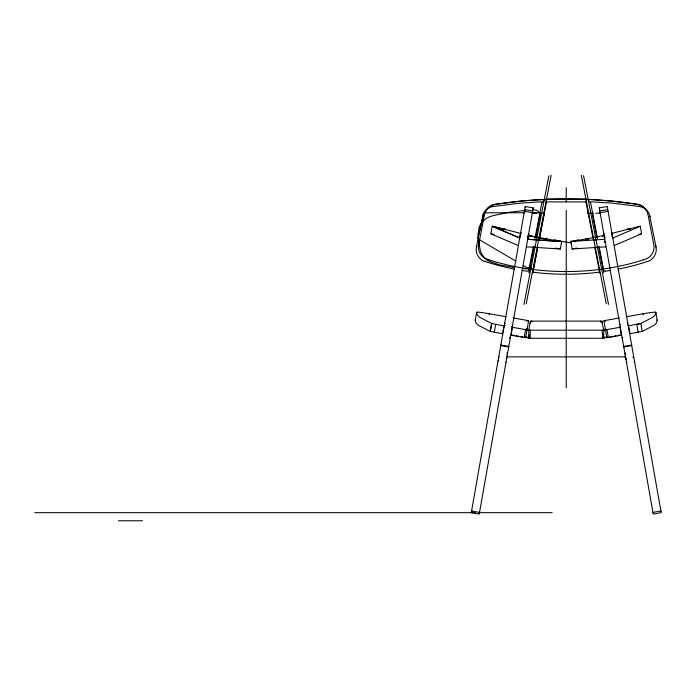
<?xml version="1.0" encoding="UTF-8"?>
<svg xmlns="http://www.w3.org/2000/svg" width="696" height="696" viewBox="0 0 696 696"><rect width="100%" height="100%" fill="white"/><g stroke="black" fill="none" stroke-linecap="round" stroke-linejoin="round"><path stroke-width="1.04" d="M507.045 356.1L507.462 356.456M559.306 241.529L528.151 239.32L528.125 237.171A1.488 0.487 10 0 0 527.925 236.91M533.049 268.665L533.049 271.649L533.78 272.31A253.327 238.737 0 0 0 598.69 272.258L599.421 271.649L599.421 268.665M519.808 237.954L520.173 235.779A1.488 0.487 10 0 1 520.26 235.683A1.488 0.487 10 0 0 520.095 235.822M534.937 238.467L541.871 202.666L541.514 201.805L519.808 203.18L492.829 206.564M476.751 312.226L476.525 313.296L477.604 315.271A844.813 44.213 10 0 0 480.136 317.515L491.62 323.457L490.219 331.409L478.735 325.467A844.813 44.213 10 0 1 476.203 323.222L475.133 320.682L476.76 312.208A12.728 0.67 10 0 1 489.41 313.774L505.922 316.689M490.854 233.76L492.185 226.226M489.236 314.766L489.41 313.774M494.299 332.305L495.7 324.353L491.707 323.483L490.306 331.435L502.79 333.784M502.399 333.732L504.191 325.841M525.28 206.416L471.279 512.665L479.24 514.083L533.24 207.826M527.855 239.024L528.525 237.64M528.603 320.76L525.602 337.743L511.195 335.281L512.247 327.259M524.132 337.569L525.532 329.617L527.002 329.8M526.976 321.421L527.15 320.43L512.995 317.933M603.719 338.265L528.882 338.282L528.742 330.174L530.439 321.117L601.701 321.091L603.737 330.174L603.737 338.247L603.032 334.237M528.742 338.247L529.334 334.863M560.341 248.95L561.663 241.425M482.693 216.308L476.421 246.923L477.125 246.227M522.052 270.457A238.597 219.823 45.3 0 0 527.116 271.205A1.696 1.566 45.3 0 0 528.812 270.048L533.301 246.889M528.882 272.919L534.049 246.262M535.668 237.919L540.392 213.524M523.975 304.37L548.892 175.757M526.237 303.856L551.154 175.235M532.666 273.302L537.756 247.045M539.383 238.641L544.263 213.428M533.049 271.37L537.59 247.95M539.243 239.433L546.256 203.232L546.256 200.526A1.696 1.601 0 0 1 547.856 199.221L584.623 199.221A1.696 1.601 0 0 1 586.223 200.526L586.223 203.232L593.236 239.433M479.205 227.07L477.917 235.03L479.875 248.298A16.53 15.234 45.3 0 0 487.879 260.548M502.147 229.741A1.488 1.366 45.3 0 1 503.687 229.062L504.095 228.653M541.871 202.666L544.107 200.457L543.672 199.543L522.043 200.97L495.065 204.354A14.616 13.468 45.3 0 0 485.338 211.941M485.303 261.183L486.878 262.053A238.597 219.823 45.3 0 0 514.475 269.126M528.977 234.865L528.464 235.379A1.488 1.366 45.3 0 1 529.639 236.744M528.812 270.048L531.048 267.838A1.696 1.566 45.3 0 1 529.351 269.021M605.285 328.703L605.807 328.555M620.223 326.824L620.702 326.668M613.011 237.954L640.216 226.304M614.333 245.479L641.547 233.83M640.851 323.457L642.164 331.435L630.08 333.732L628.558 325.806L640.764 323.483L652.343 317.515A844.813 44.213 -10 0 0 654.866 315.271L655.954 313.296L655.728 312.226A12.728 0.67 -10 0 0 643.069 313.774L626.296 316.732M642.251 331.409L653.744 325.467A844.813 44.213 -10 0 0 656.267 323.222L657.346 320.682L655.728 312.226M570.894 241.338L576.653 240.433A1.488 0.487 -10 0 0 578.115 239.755M572.216 248.872L577.036 248.107M493.229 226.505L503.182 228.932M519.677 237.867L493.238 226.661M643.365 259.843L645.218 259.251A12.728 12.728 0 0 0 653.814 244.714L647.967 214.507A12.728 12.728 0 0 0 637.414 204.354L613.446 201.266L589.277 199.43M618.005 269.126A238.597 219.823 -45.3 0 0 645.61 262.087L647.176 261.183M621.65 335.211L606.877 337.751L603.876 320.76M640.546 323.562L637.405 324.24M611.758 233.404L628.793 229.062A1.488 1.366 -45.3 0 1 630.324 229.741M640.024 226.217L629.375 228.914A1.488 0.487 -10 0 1 627.505 228.766M638.45 234.474L641.495 233.725M603.676 330.2L528.777 330.191M605.198 320.456L604.015 320.708L619.475 317.933M621.284 335.281L620.11 327.294L605.642 329.8L606.947 329.617L608.347 337.569M599.247 207.886L607.208 206.486M599.795 210.984L607.756 209.583M600.1 212.698L608.06 211.288M603.85 233.969L604.346 233.882M611.314 232.655L611.81 232.568M604.18 235.831L604.676 235.744M611.636 234.517L612.141 234.43M604.424 237.232L605.416 237.058M611.888 235.909L612.384 235.822M605.259 241.99L605.764 241.904M619.823 324.562L620.319 324.475M627.287 323.249L627.783 323.153M620.162 326.494L620.658 326.407M627.627 325.18L628.123 325.093M622.468 337.421L622.102 337.482A1.488 1.479 0 0 0 622.555 338.317M623.677 346.443L631.637 345.042M623.781 347L631.742 345.599M625.408 354.116L625.043 354.177A1.488 1.479 0 0 1 625.365 352.968M625.8 358.457L626.296 358.37M632.76 357.231L633.76 357.057M625.991 359.562L626.487 359.475M626.478 362.32L626.974 362.233M634.152 362.216L634.656 362.129M652.944 512.395L660.904 510.986M660.426 511.177L660.922 511.09M602.727 330.2L605.938 329.634M602.727 330.617L604.867 330.235M604.815 337.316L606.868 336.96M604.815 337.734L607.886 337.195M609.94 336.838L611.984 336.473M614.037 336.116L616.082 335.759M618.135 335.394L620.179 335.037M575.261 241.738A1.488 1.401 0 0 1 576.497 240.52L587.259 238.832A1.488 1.401 0 0 1 588.851 239.615M525.184 210.47L508.915 212.306L493.708 215.508A67.486 62.17 45.3 0 0 490.402 216.491A21.393 19.705 45.3 0 0 479.222 227.079M570.955 241.46L604.415 239.311M572.286 248.985L605.746 246.836M625.017 356.874L625.434 356.413L625.017 356.874L507.419 356.874M532.936 209.983L534.467 209.905A5.089 4.689 45.3 0 1 539.887 216.108M602.579 338.326L602.249 330.252M524.723 212.785L485.042 212.785A1.488 1.366 45.3 0 0 483.772 213.776L478.039 237.719A1.488 1.366 45.3 0 0 478.778 239.372L515.858 261.13M532.231 212.785L538.66 212.785A1.488 1.366 45.3 0 1 540.183 214.594M532.292 213.194L536.599 213.194M539.835 213.194L544.142 213.194M587.25 213.194L593.714 213.194M595.872 213.194L600.187 213.194M527.916 337.342L529.639 337.342M602.84 337.342L604.554 337.342M527.916 337.76L529.639 337.76M602.84 337.76L604.554 337.76M34.8 512.682L475.455 512.682M478.665 512.682L552.172 512.682M118.39 520.765L142.532 520.765M530.152 338.326L530.221 330.252M529.586 338.317L528.777 338.265M492.342 226.2L503.104 228.914A1.488 0.487 10 0 0 504.948 228.793M490.976 233.725L494.03 234.474M528.064 239.311L561.515 241.451M526.733 246.836L560.193 248.985M522.339 268.447L525.428 268.795A5.089 4.689 45.3 0 0 530.369 265.228M504.844 325.458L504.322 325.415L504.965 325.476M514.022 267.447L499.571 264.889L489.445 261.365A18.044 16.617 45.3 0 1 487.905 260.495M639.65 206.564L612.671 203.18L590.956 201.805L590.608 202.666L597.542 238.467M571.581 242.965L536.894 237.527L529.873 235.735M546.812 238.354A1.488 0.487 11.1 0 1 546.917 238.641A1.488 0.513 10.3 0 1 545.481 238.85L529.917 235.709A1.488 0.487 10 0 1 528.864 235.048A1.488 0.496 9.4 0 0 529.908 235.726M555.434 248.107L560.254 248.872M503.834 325.789L495.7 324.353M525.263 206.486L533.223 207.886M525.106 207.391L525.602 207.478M532.57 208.704L533.066 208.791M524.723 209.583L532.684 210.984M524.419 211.288L532.379 212.698M520.669 232.568L521.165 232.655M528.133 233.882L528.629 233.969M520.338 234.43L520.834 234.517M527.803 235.744L528.299 235.831M504.696 323.153L505.192 323.249M504.348 325.093L504.852 325.18M511.812 326.407L512.308 326.494M511.769 326.668L512.265 326.755M526.541 329.634L529.752 330.2M512.595 327.337L525.532 329.617M527.612 330.235L529.752 330.617M525.611 336.96L527.664 337.316M512.291 335.037L514.344 335.394M516.388 335.759L518.442 336.116M520.486 336.473L522.539 336.838M524.584 337.195L527.664 337.734M509.646 337.36L510.377 337.482A1.488 1.479 0 0 1 509.837 338.387M500.833 345.042L508.793 346.443M500.737 345.599L508.698 347M507.062 354.116L507.428 354.177A1.488 1.479 0 0 0 506.984 352.837M498.719 357.057L499.215 357.144M506.183 358.37L506.679 358.457M498.032 360.92L498.536 361.006M505.496 362.233L505.992 362.32M471.575 510.986L479.535 512.395M471.557 511.09L472.053 511.177M479.022 512.404L479.518 512.491M478.952 512.787L479.448 512.874M527.15 320.43L528.595 320.752M526.55 328.529L527.194 328.703M503.687 229.062L521.234 233.534M561.585 241.338L555.826 240.433A1.488 0.487 10 0 1 554.364 239.755M489.114 259.843L487.261 259.251A12.728 12.728 0 0 1 478.657 244.714L484.512 214.507A12.728 12.728 0 0 1 495.065 204.354A465.728 465.728 0 0 1 637.414 204.302A14.616 13.468 -45.3 0 1 646.497 210.636M492.255 226.304L519.468 237.954M490.932 233.83L518.137 245.479M523.279 265.481L527.907 268.204A1.488 1.366 45.3 0 0 529.961 267.368M649.777 216.308L656.05 246.923L655.354 246.227M588.372 200.457L590.608 202.666M603.502 234.865L604.015 235.379A1.488 1.366 -45.3 0 0 602.84 236.71M604.519 242.095L605.033 242.6L604.711 241.155M605.355 271.231A1.696 1.566 -45.3 0 1 603.658 270.048L601.422 267.838A1.696 1.566 -45.3 0 0 603.119 269.021M599.169 246.889L603.658 270.048M592.235 213.524L596.959 237.919M598.603 246.41L603.745 272.919M583.579 175.757L608.504 304.37M581.317 175.235L606.242 303.856M594.723 247.045L599.813 273.302M640.294 226.226L641.616 233.76M643.069 313.774L643.243 314.766M636.77 324.353L638.171 332.305M607.199 206.416L661.2 512.656L653.24 514.083L599.239 207.826M605.329 320.43L605.503 321.421M570.807 241.425L572.138 248.95M612.671 237.954L612.315 235.822A1.488 0.487 -10 0 0 612.115 235.631M604.685 239.198L604.354 237.214A1.488 0.487 -10 0 1 604.485 236.962M602.144 321.143L602.144 322.657M600.657 321.065L600.657 322.074M587.259 238.337L587.259 238.832M566.24 187.772L566.24 201.718M566.24 210.375L566.24 387.733M555.973 240.146L555.973 240.52A1.488 1.401 0 0 1 557.209 241.738M545.212 238.337L545.212 238.832A1.488 1.401 0 0 0 543.628 239.615M531.814 321.065L531.814 322.074M530.335 321.143L530.335 323.161M528.682 238.145A1.488 1.366 45.3 0 1 528.012 238.154M643.374 259.869A240.459 240.459 0 0 1 601.074 269.282C577.985 272.31 554.495 272.275 531.396 269.3A240.459 240.459 0 0 1 489.105 259.869M557.218 240.912A1.488 0.487 10 0 1 555.747 240.163M527.907 236.962A1.488 0.487 10 0 1 528.055 237.232M545.29 238.38A1.488 0.487 10 0 1 543.828 238.615M546.856 238.389A1.488 0.487 10 0 1 545.481 238.824M585.64 238.719A1.488 0.487 -10 0 0 586.998 238.824L602.553 235.709A1.488 0.487 -10 0 0 603.615 235.048M475.359 320.151A12.728 0.67 10 0 1 475.638 320.082M482.319 216.734A14.616 13.468 45.3 0 1 492.838 206.599M484.955 261.679A12.363 11.388 45.3 0 1 476.499 246.941M656.528 320.073A12.728 0.67 -10 0 1 657.111 320.151M586.223 203.232A1.696 1.601 0 0 0 584.623 201.918L547.856 201.918A1.696 1.601 0 0 0 546.256 203.232M639.641 206.599A14.616 13.468 -45.3 0 1 650.16 216.734M655.98 246.941A12.363 11.388 -45.3 0 1 647.515 261.679M610.418 270.457A238.597 219.823 -45.3 0 1 605.355 271.205M507.036 356.422L507.306 356.848L507.045 356.378M588.355 200.274L589.155 199.43L588.355 200.283"/></g></svg>
